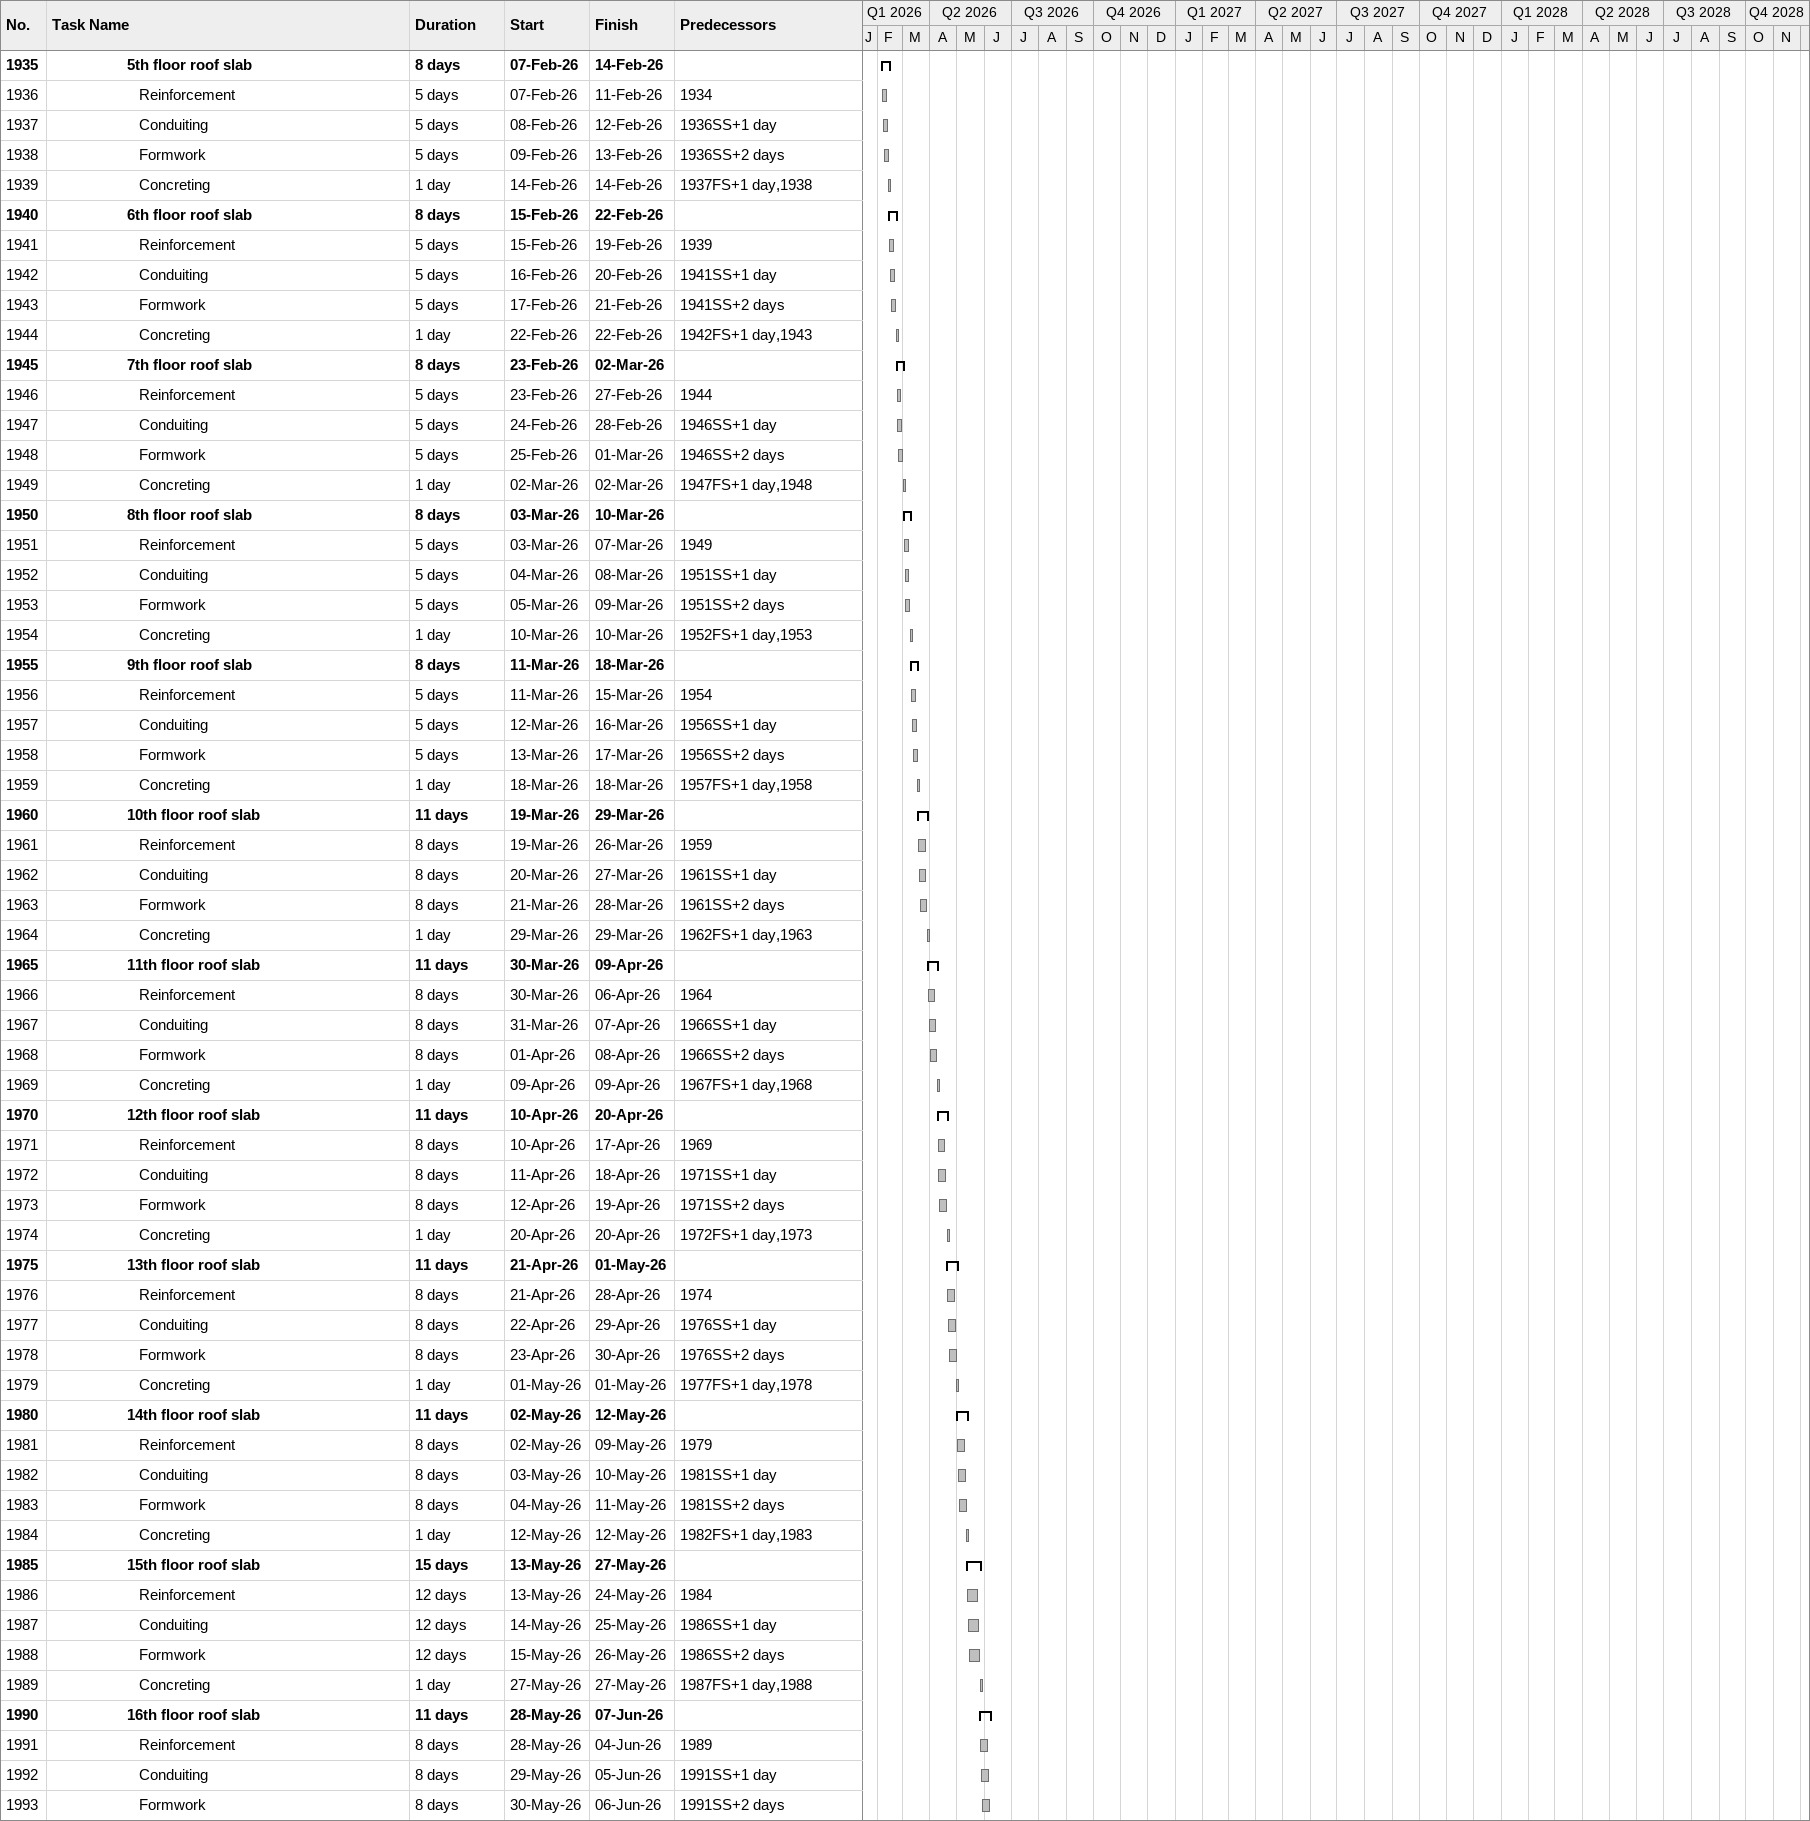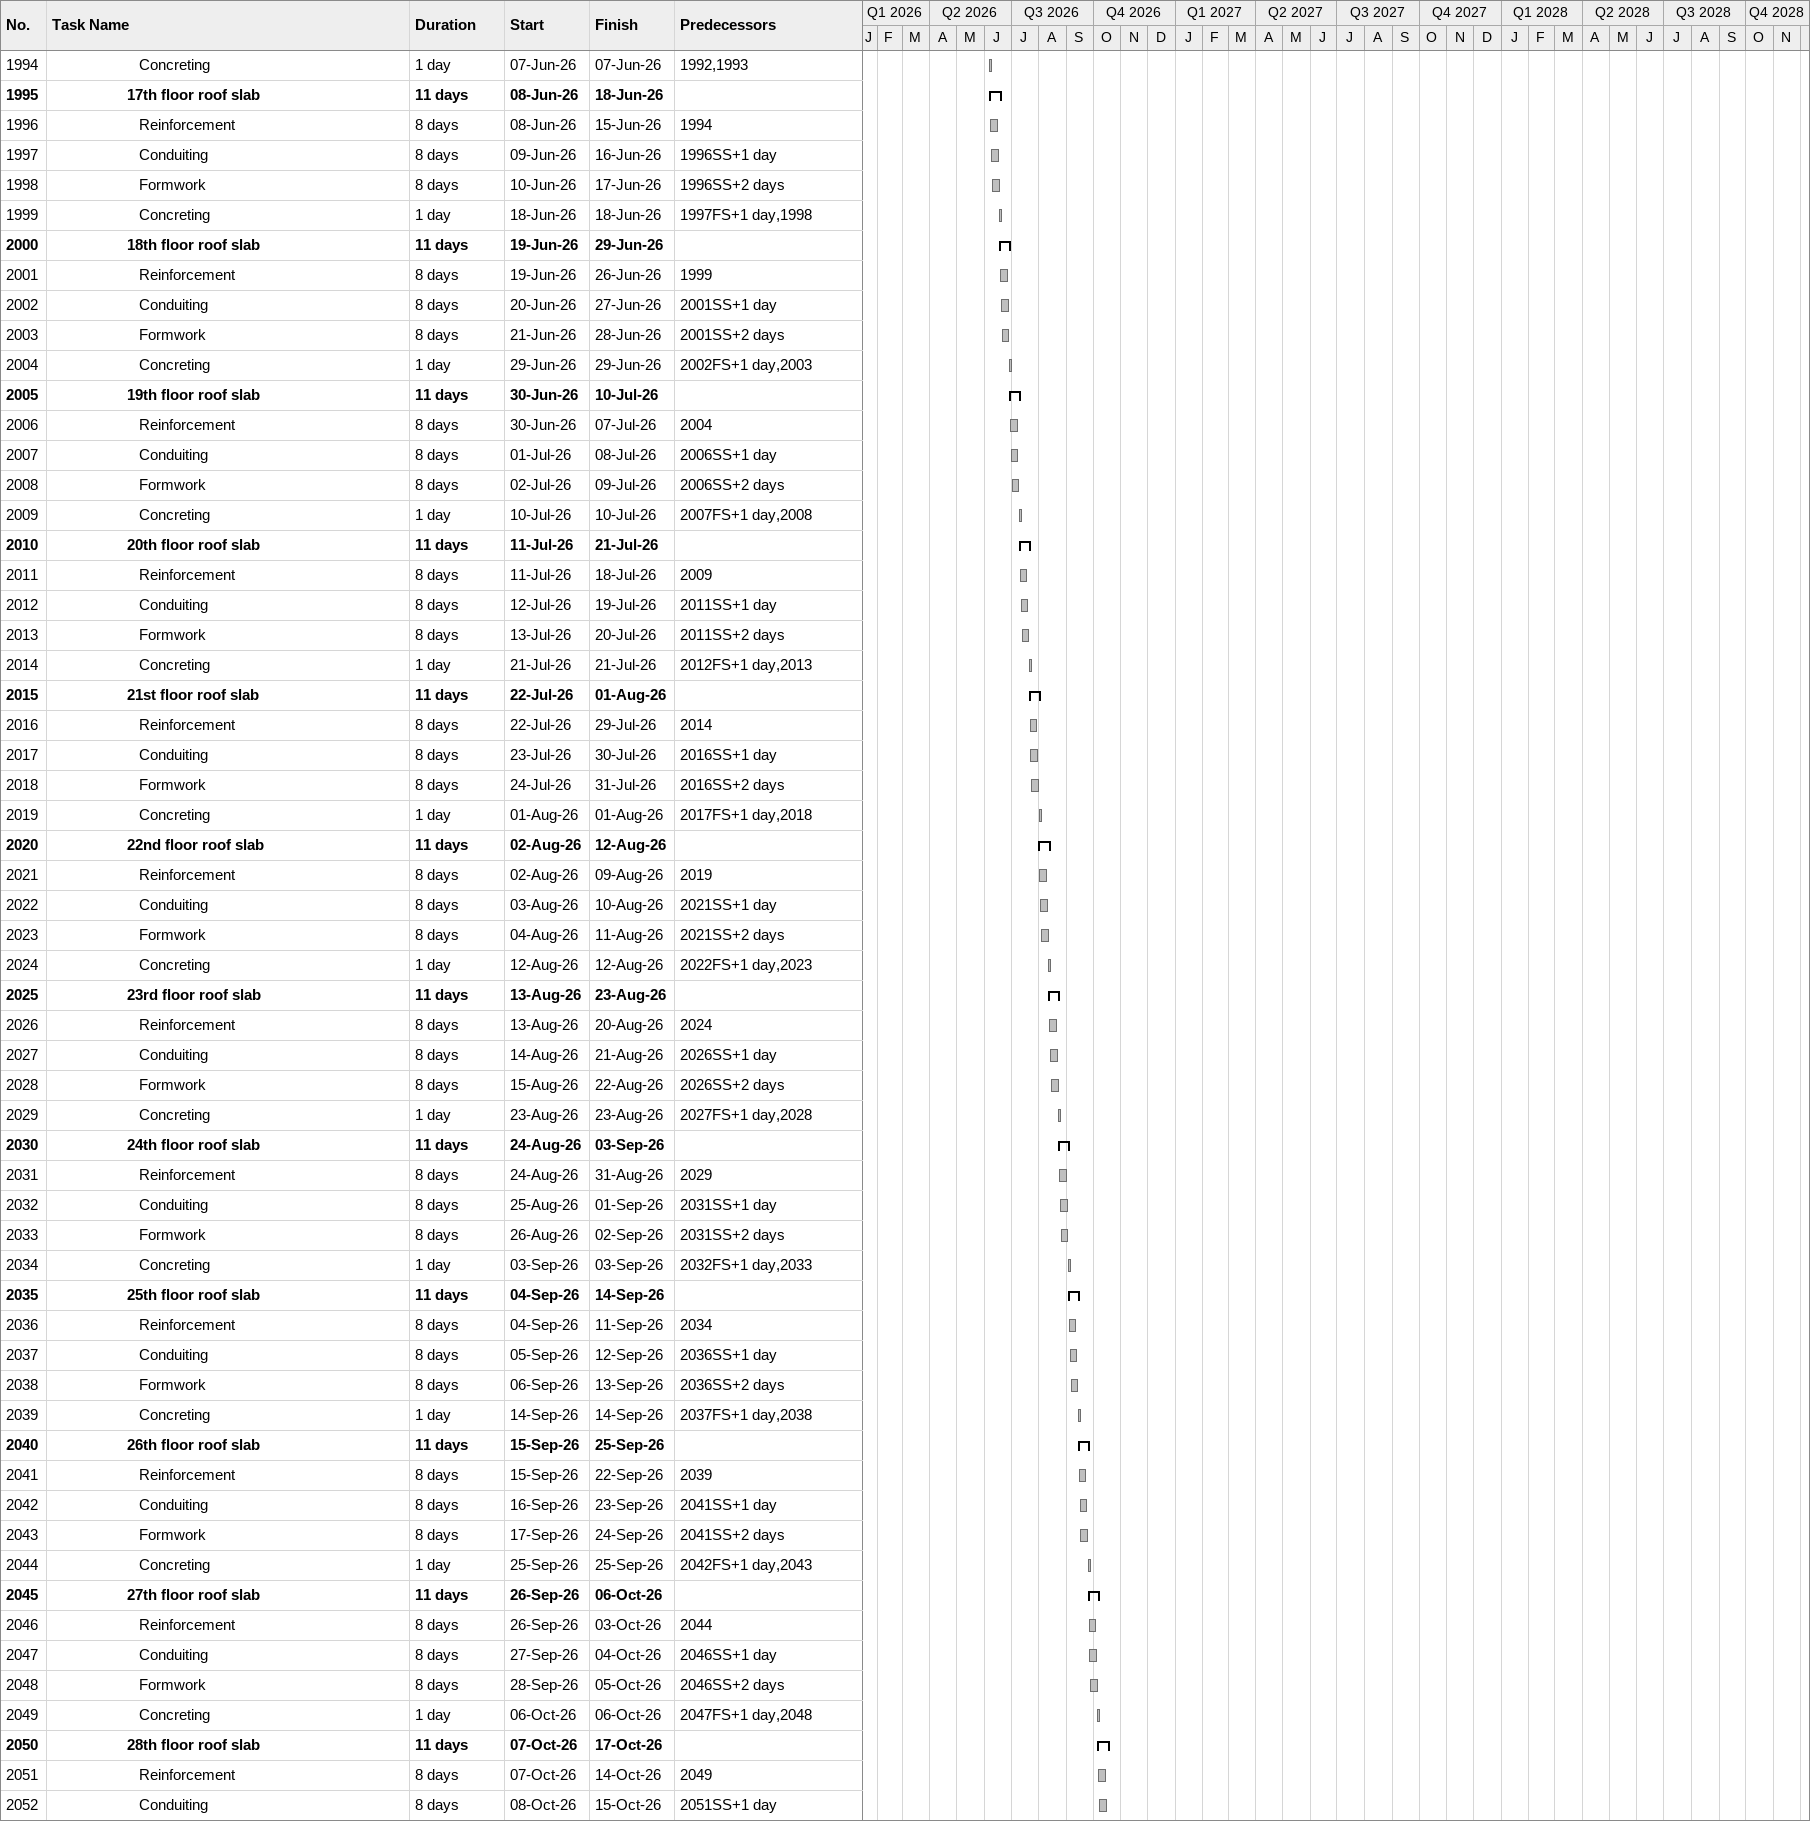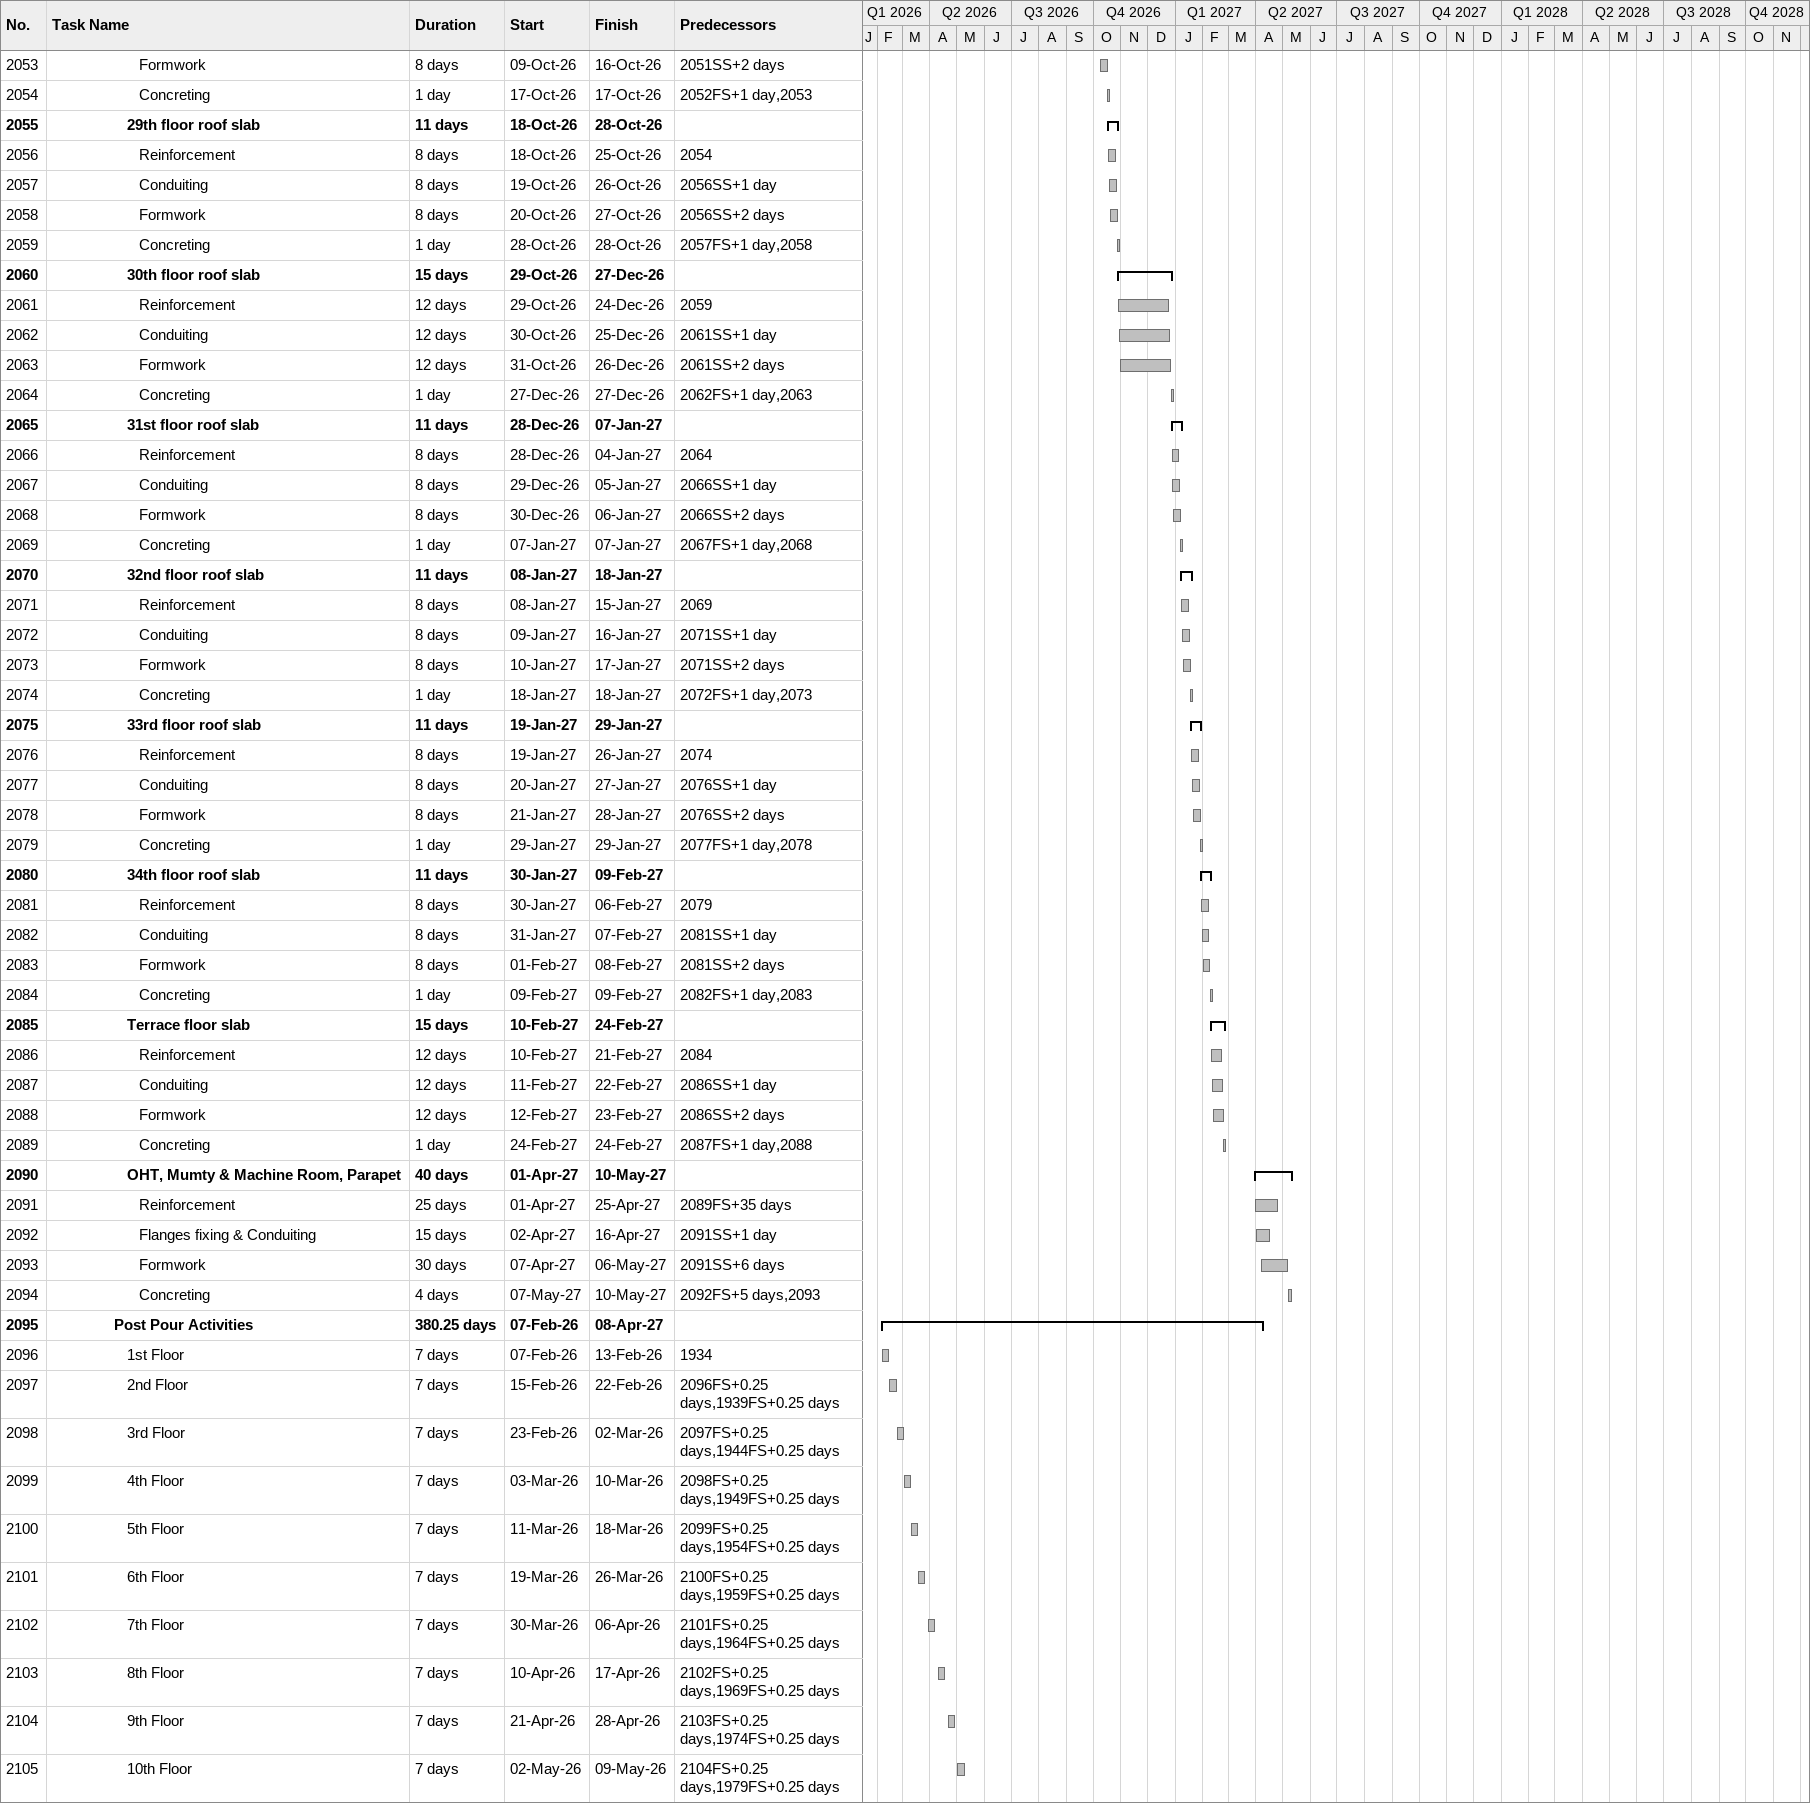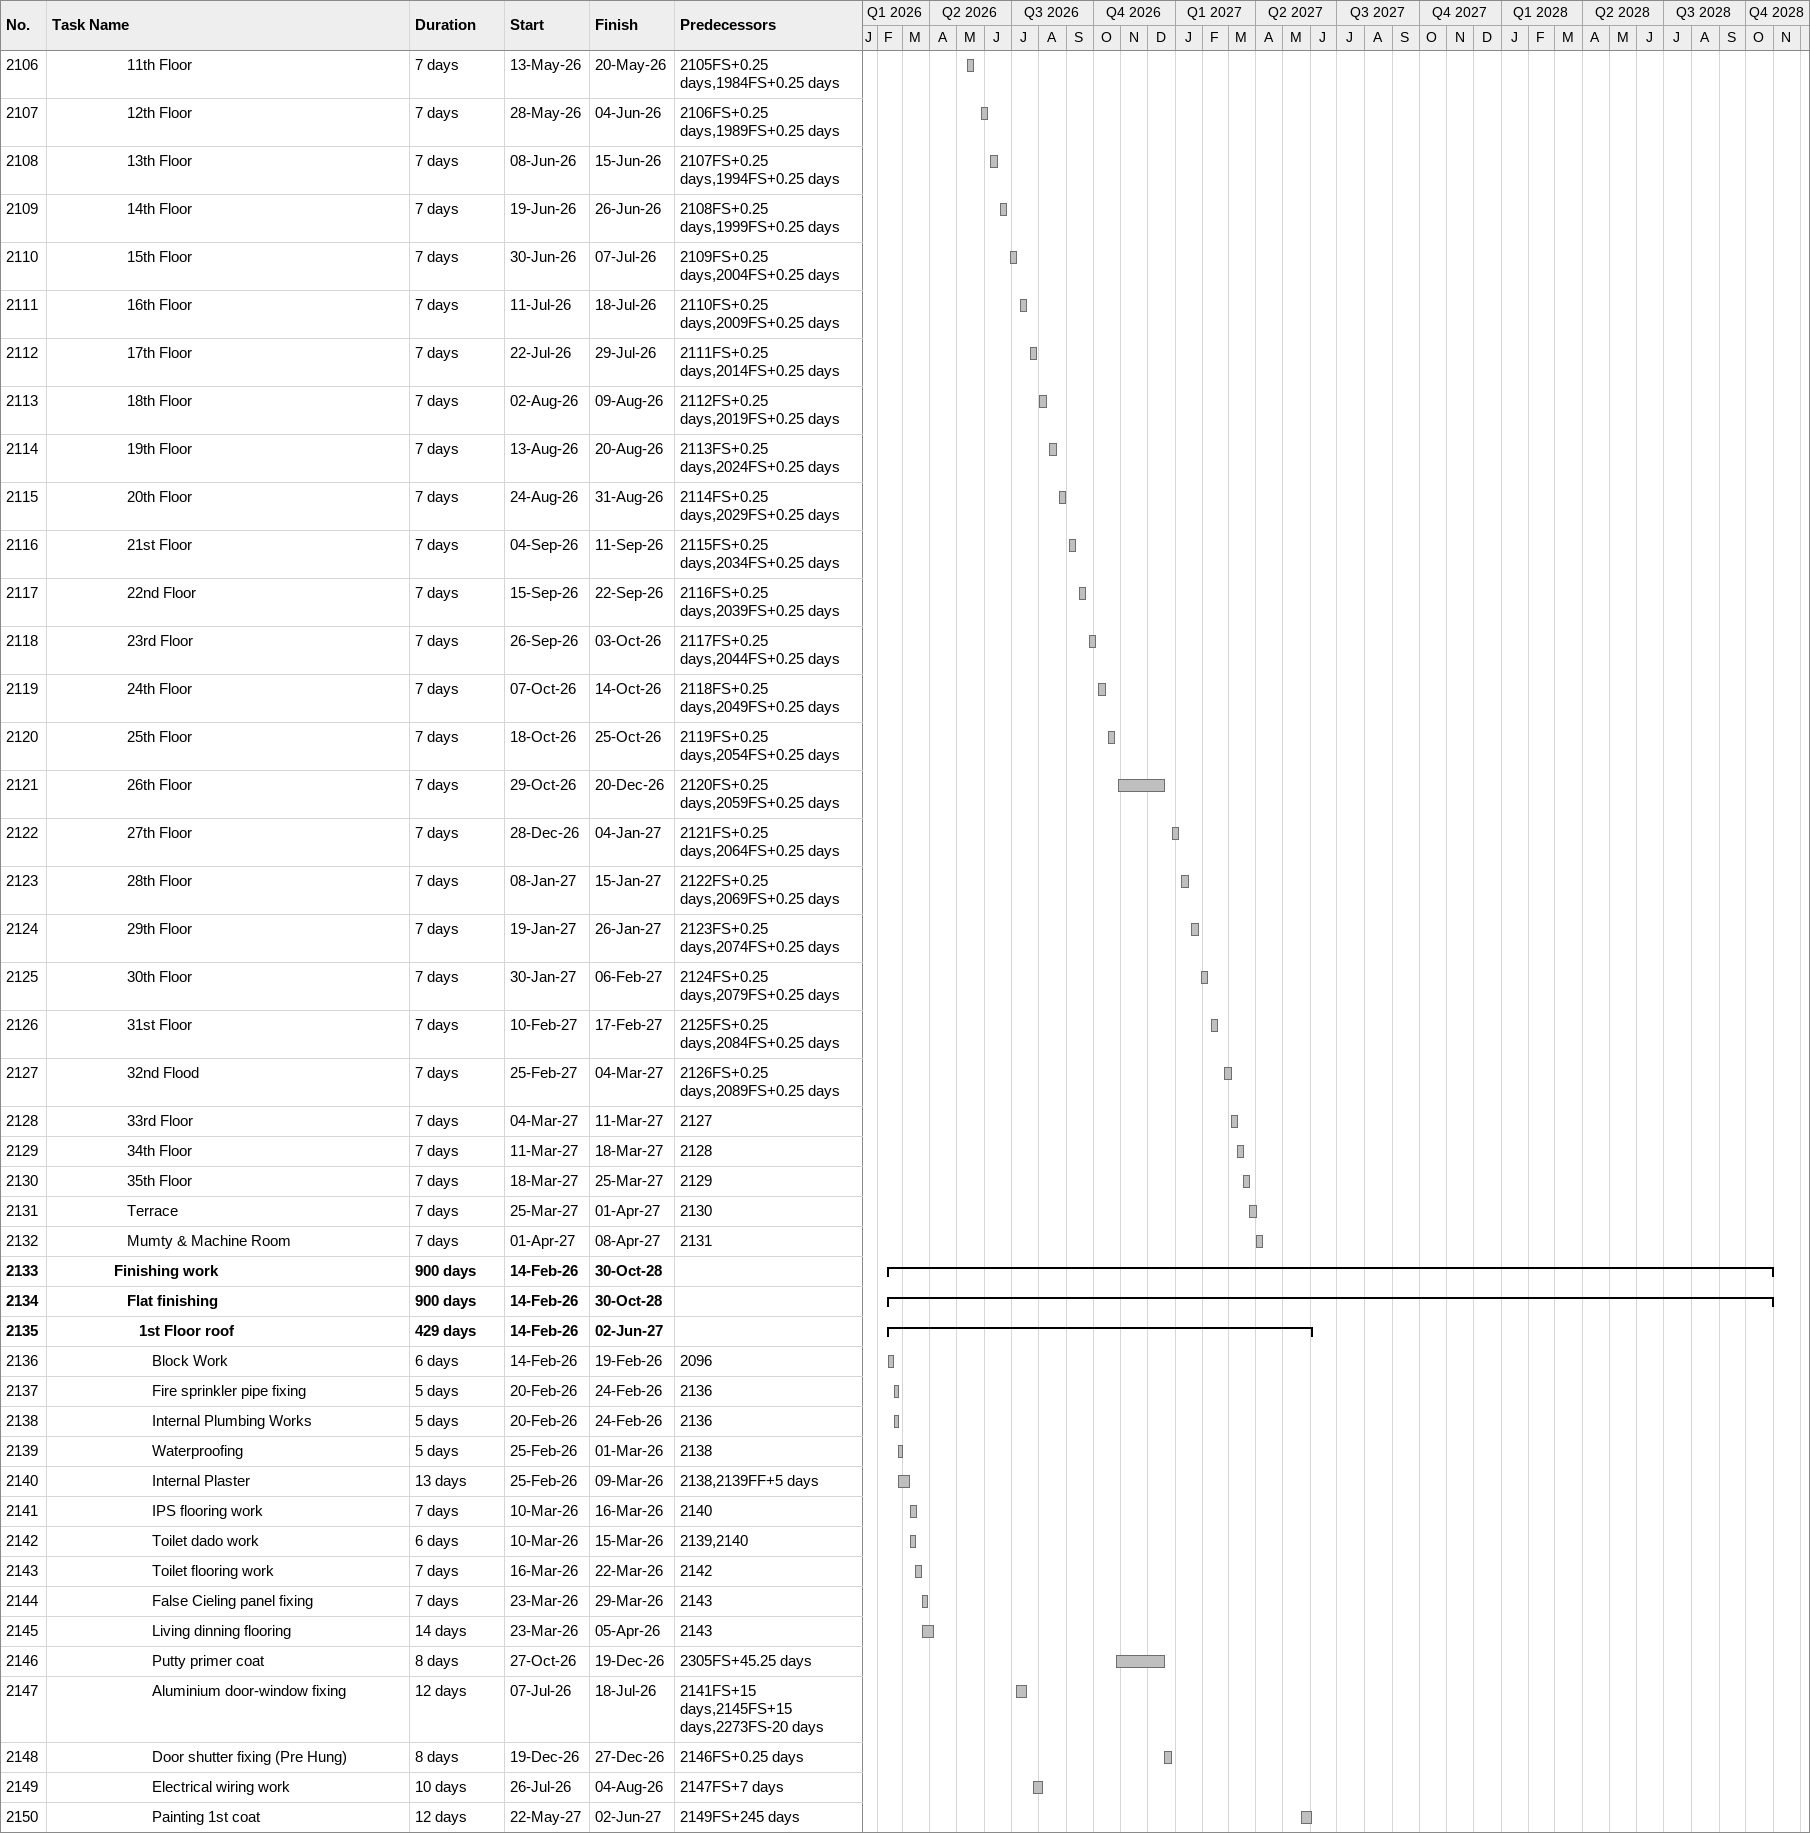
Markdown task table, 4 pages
| ID | Level | Task | Duration | Start | Finish | Predecessors |
|---|---|---|---|---|---|---|
| 1935 | 7 | **5th floor roof slab** | 8d | 2026-02-07 | 2026-02-14 |  |
| 1936 | 8 | Reinforcement | 5d | 2026-02-07 | 2026-02-11 | 1934 |
| 1937 | 8 | Conduiting | 5d | 2026-02-08 | 2026-02-12 | 1936SS+1d |
| 1938 | 8 | Formwork | 5d | 2026-02-09 | 2026-02-13 | 1936SS+2d |
| 1939 | 8 | Concreting | 1d | 2026-02-14 | 2026-02-14 | 1937FS+1d, 1938 |
| 1940 | 7 | **6th floor roof slab** | 8d | 2026-02-15 | 2026-02-22 |  |
| 1941 | 8 | Reinforcement | 5d | 2026-02-15 | 2026-02-19 | 1939 |
| 1942 | 8 | Conduiting | 5d | 2026-02-16 | 2026-02-20 | 1941SS+1d |
| 1943 | 8 | Formwork | 5d | 2026-02-17 | 2026-02-21 | 1941SS+2d |
| 1944 | 8 | Concreting | 1d | 2026-02-22 | 2026-02-22 | 1942FS+1d, 1943 |
| 1945 | 7 | **7th floor roof slab** | 8d | 2026-02-23 | 2026-03-02 |  |
| 1946 | 8 | Reinforcement | 5d | 2026-02-23 | 2026-02-27 | 1944 |
| 1947 | 8 | Conduiting | 5d | 2026-02-24 | 2026-02-28 | 1946SS+1d |
| 1948 | 8 | Formwork | 5d | 2026-02-25 | 2026-03-01 | 1946SS+2d |
| 1949 | 8 | Concreting | 1d | 2026-03-02 | 2026-03-02 | 1947FS+1d, 1948 |
| 1950 | 7 | **8th floor roof slab** | 8d | 2026-03-03 | 2026-03-10 |  |
| 1951 | 8 | Reinforcement | 5d | 2026-03-03 | 2026-03-07 | 1949 |
| 1952 | 8 | Conduiting | 5d | 2026-03-04 | 2026-03-08 | 1951SS+1d |
| 1953 | 8 | Formwork | 5d | 2026-03-05 | 2026-03-09 | 1951SS+2d |
| 1954 | 8 | Concreting | 1d | 2026-03-10 | 2026-03-10 | 1952FS+1d, 1953 |
| 1955 | 7 | **9th floor roof slab** | 8d | 2026-03-11 | 2026-03-18 |  |
| 1956 | 8 | Reinforcement | 5d | 2026-03-11 | 2026-03-15 | 1954 |
| 1957 | 8 | Conduiting | 5d | 2026-03-12 | 2026-03-16 | 1956SS+1d |
| 1958 | 8 | Formwork | 5d | 2026-03-13 | 2026-03-17 | 1956SS+2d |
| 1959 | 8 | Concreting | 1d | 2026-03-18 | 2026-03-18 | 1957FS+1d, 1958 |
| 1960 | 7 | **10th floor roof slab** | 11d | 2026-03-19 | 2026-03-29 |  |
| 1961 | 8 | Reinforcement | 8d | 2026-03-19 | 2026-03-26 | 1959 |
| 1962 | 8 | Conduiting | 8d | 2026-03-20 | 2026-03-27 | 1961SS+1d |
| 1963 | 8 | Formwork | 8d | 2026-03-21 | 2026-03-28 | 1961SS+2d |
| 1964 | 8 | Concreting | 1d | 2026-03-29 | 2026-03-29 | 1962FS+1d, 1963 |
| 1965 | 7 | **11th floor roof slab** | 11d | 2026-03-30 | 2026-04-09 |  |
| 1966 | 8 | Reinforcement | 8d | 2026-03-30 | 2026-04-06 | 1964 |
| 1967 | 8 | Conduiting | 8d | 2026-03-31 | 2026-04-07 | 1966SS+1d |
| 1968 | 8 | Formwork | 8d | 2026-04-01 | 2026-04-08 | 1966SS+2d |
| 1969 | 8 | Concreting | 1d | 2026-04-09 | 2026-04-09 | 1967FS+1d, 1968 |
| 1970 | 7 | **12th floor roof slab** | 11d | 2026-04-10 | 2026-04-20 |  |
| 1971 | 8 | Reinforcement | 8d | 2026-04-10 | 2026-04-17 | 1969 |
| 1972 | 8 | Conduiting | 8d | 2026-04-11 | 2026-04-18 | 1971SS+1d |
| 1973 | 8 | Formwork | 8d | 2026-04-12 | 2026-04-19 | 1971SS+2d |
| 1974 | 8 | Concreting | 1d | 2026-04-20 | 2026-04-20 | 1972FS+1d, 1973 |
| 1975 | 7 | **13th floor roof slab** | 11d | 2026-04-21 | 2026-05-01 |  |
| 1976 | 8 | Reinforcement | 8d | 2026-04-21 | 2026-04-28 | 1974 |
| 1977 | 8 | Conduiting | 8d | 2026-04-22 | 2026-04-29 | 1976SS+1d |
| 1978 | 8 | Formwork | 8d | 2026-04-23 | 2026-04-30 | 1976SS+2d |
| 1979 | 8 | Concreting | 1d | 2026-05-01 | 2026-05-01 | 1977FS+1d, 1978 |
| 1980 | 7 | **14th floor roof slab** | 11d | 2026-05-02 | 2026-05-12 |  |
| 1981 | 8 | Reinforcement | 8d | 2026-05-02 | 2026-05-09 | 1979 |
| 1982 | 8 | Conduiting | 8d | 2026-05-03 | 2026-05-10 | 1981SS+1d |
| 1983 | 8 | Formwork | 8d | 2026-05-04 | 2026-05-11 | 1981SS+2d |
| 1984 | 8 | Concreting | 1d | 2026-05-12 | 2026-05-12 | 1982FS+1d, 1983 |
| 1985 | 7 | **15th floor roof slab** | 15d | 2026-05-13 | 2026-05-27 |  |
| 1986 | 8 | Reinforcement | 12d | 2026-05-13 | 2026-05-24 | 1984 |
| 1987 | 8 | Conduiting | 12d | 2026-05-14 | 2026-05-25 | 1986SS+1d |
| 1988 | 8 | Formwork | 12d | 2026-05-15 | 2026-05-26 | 1986SS+2d |
| 1989 | 8 | Concreting | 1d | 2026-05-27 | 2026-05-27 | 1987FS+1d, 1988 |
| 1990 | 7 | **16th floor roof slab** | 11d | 2026-05-28 | 2026-06-07 |  |
| 1991 | 8 | Reinforcement | 8d | 2026-05-28 | 2026-06-04 | 1989 |
| 1992 | 8 | Conduiting | 8d | 2026-05-29 | 2026-06-05 | 1991SS+1d |
| 1993 | 8 | Formwork | 8d | 2026-05-30 | 2026-06-06 | 1991SS+2d |
| 1994 | 8 | Concreting | 1d | 2026-06-07 | 2026-06-07 | 1992, 1993 |
| 1995 | 7 | **17th floor roof slab** | 11d | 2026-06-08 | 2026-06-18 |  |
| 1996 | 8 | Reinforcement | 8d | 2026-06-08 | 2026-06-15 | 1994 |
| 1997 | 8 | Conduiting | 8d | 2026-06-09 | 2026-06-16 | 1996SS+1d |
| 1998 | 8 | Formwork | 8d | 2026-06-10 | 2026-06-17 | 1996SS+2d |
| 1999 | 8 | Concreting | 1d | 2026-06-18 | 2026-06-18 | 1997FS+1d, 1998 |
| 2000 | 7 | **18th floor roof slab** | 11d | 2026-06-19 | 2026-06-29 |  |
| 2001 | 8 | Reinforcement | 8d | 2026-06-19 | 2026-06-26 | 1999 |
| 2002 | 8 | Conduiting | 8d | 2026-06-20 | 2026-06-27 | 2001SS+1d |
| 2003 | 8 | Formwork | 8d | 2026-06-21 | 2026-06-28 | 2001SS+2d |
| 2004 | 8 | Concreting | 1d | 2026-06-29 | 2026-06-29 | 2002FS+1d, 2003 |
| 2005 | 7 | **19th floor roof slab** | 11d | 2026-06-30 | 2026-07-10 |  |
| 2006 | 8 | Reinforcement | 8d | 2026-06-30 | 2026-07-07 | 2004 |
| 2007 | 8 | Conduiting | 8d | 2026-07-01 | 2026-07-08 | 2006SS+1d |
| 2008 | 8 | Formwork | 8d | 2026-07-02 | 2026-07-09 | 2006SS+2d |
| 2009 | 8 | Concreting | 1d | 2026-07-10 | 2026-07-10 | 2007FS+1d, 2008 |
| 2010 | 7 | **20th floor roof slab** | 11d | 2026-07-11 | 2026-07-21 |  |
| 2011 | 8 | Reinforcement | 8d | 2026-07-11 | 2026-07-18 | 2009 |
| 2012 | 8 | Conduiting | 8d | 2026-07-12 | 2026-07-19 | 2011SS+1d |
| 2013 | 8 | Formwork | 8d | 2026-07-13 | 2026-07-20 | 2011SS+2d |
| 2014 | 8 | Concreting | 1d | 2026-07-21 | 2026-07-21 | 2012FS+1d, 2013 |
| 2015 | 7 | **21st floor roof slab** | 11d | 2026-07-22 | 2026-08-01 |  |
| 2016 | 8 | Reinforcement | 8d | 2026-07-22 | 2026-07-29 | 2014 |
| 2017 | 8 | Conduiting | 8d | 2026-07-23 | 2026-07-30 | 2016SS+1d |
| 2018 | 8 | Formwork | 8d | 2026-07-24 | 2026-07-31 | 2016SS+2d |
| 2019 | 8 | Concreting | 1d | 2026-08-01 | 2026-08-01 | 2017FS+1d, 2018 |
| 2020 | 7 | **22nd floor roof slab** | 11d | 2026-08-02 | 2026-08-12 |  |
| 2021 | 8 | Reinforcement | 8d | 2026-08-02 | 2026-08-09 | 2019 |
| 2022 | 8 | Conduiting | 8d | 2026-08-03 | 2026-08-10 | 2021SS+1d |
| 2023 | 8 | Formwork | 8d | 2026-08-04 | 2026-08-11 | 2021SS+2d |
| 2024 | 8 | Concreting | 1d | 2026-08-12 | 2026-08-12 | 2022FS+1d, 2023 |
| 2025 | 7 | **23rd floor roof slab** | 11d | 2026-08-13 | 2026-08-23 |  |
| 2026 | 8 | Reinforcement | 8d | 2026-08-13 | 2026-08-20 | 2024 |
| 2027 | 8 | Conduiting | 8d | 2026-08-14 | 2026-08-21 | 2026SS+1d |
| 2028 | 8 | Formwork | 8d | 2026-08-15 | 2026-08-22 | 2026SS+2d |
| 2029 | 8 | Concreting | 1d | 2026-08-23 | 2026-08-23 | 2027FS+1d, 2028 |
| 2030 | 7 | **24th floor roof slab** | 11d | 2026-08-24 | 2026-09-03 |  |
| 2031 | 8 | Reinforcement | 8d | 2026-08-24 | 2026-08-31 | 2029 |
| 2032 | 8 | Conduiting | 8d | 2026-08-25 | 2026-09-01 | 2031SS+1d |
| 2033 | 8 | Formwork | 8d | 2026-08-26 | 2026-09-02 | 2031SS+2d |
| 2034 | 8 | Concreting | 1d | 2026-09-03 | 2026-09-03 | 2032FS+1d, 2033 |
| 2035 | 7 | **25th floor roof slab** | 11d | 2026-09-04 | 2026-09-14 |  |
| 2036 | 8 | Reinforcement | 8d | 2026-09-04 | 2026-09-11 | 2034 |
| 2037 | 8 | Conduiting | 8d | 2026-09-05 | 2026-09-12 | 2036SS+1d |
| 2038 | 8 | Formwork | 8d | 2026-09-06 | 2026-09-13 | 2036SS+2d |
| 2039 | 8 | Concreting | 1d | 2026-09-14 | 2026-09-14 | 2037FS+1d, 2038 |
| 2040 | 7 | **26th floor roof slab** | 11d | 2026-09-15 | 2026-09-25 |  |
| 2041 | 8 | Reinforcement | 8d | 2026-09-15 | 2026-09-22 | 2039 |
| 2042 | 8 | Conduiting | 8d | 2026-09-16 | 2026-09-23 | 2041SS+1d |
| 2043 | 8 | Formwork | 8d | 2026-09-17 | 2026-09-24 | 2041SS+2d |
| 2044 | 8 | Concreting | 1d | 2026-09-25 | 2026-09-25 | 2042FS+1d, 2043 |
| 2045 | 7 | **27th floor roof slab** | 11d | 2026-09-26 | 2026-10-06 |  |
| 2046 | 8 | Reinforcement | 8d | 2026-09-26 | 2026-10-03 | 2044 |
| 2047 | 8 | Conduiting | 8d | 2026-09-27 | 2026-10-04 | 2046SS+1d |
| 2048 | 8 | Formwork | 8d | 2026-09-28 | 2026-10-05 | 2046SS+2d |
| 2049 | 8 | Concreting | 1d | 2026-10-06 | 2026-10-06 | 2047FS+1d, 2048 |
| 2050 | 7 | **28th floor roof slab** | 11d | 2026-10-07 | 2026-10-17 |  |
| 2051 | 8 | Reinforcement | 8d | 2026-10-07 | 2026-10-14 | 2049 |
| 2052 | 8 | Conduiting | 8d | 2026-10-08 | 2026-10-15 | 2051SS+1d |
| 2053 | 8 | Formwork | 8d | 2026-10-09 | 2026-10-16 | 2051SS+2d |
| 2054 | 8 | Concreting | 1d | 2026-10-17 | 2026-10-17 | 2052FS+1d, 2053 |
| 2055 | 7 | **29th floor roof slab** | 11d | 2026-10-18 | 2026-10-28 |  |
| 2056 | 8 | Reinforcement | 8d | 2026-10-18 | 2026-10-25 | 2054 |
| 2057 | 8 | Conduiting | 8d | 2026-10-19 | 2026-10-26 | 2056SS+1d |
| 2058 | 8 | Formwork | 8d | 2026-10-20 | 2026-10-27 | 2056SS+2d |
| 2059 | 8 | Concreting | 1d | 2026-10-28 | 2026-10-28 | 2057FS+1d, 2058 |
| 2060 | 7 | **30th floor roof slab** | 15d | 2026-10-29 | 2026-12-27 |  |
| 2061 | 8 | Reinforcement | 12d | 2026-10-29 | 2026-12-24 | 2059 |
| 2062 | 8 | Conduiting | 12d | 2026-10-30 | 2026-12-25 | 2061SS+1d |
| 2063 | 8 | Formwork | 12d | 2026-10-31 | 2026-12-26 | 2061SS+2d |
| 2064 | 8 | Concreting | 1d | 2026-12-27 | 2026-12-27 | 2062FS+1d, 2063 |
| 2065 | 7 | **31st floor roof slab** | 11d | 2026-12-28 | 2027-01-07 |  |
| 2066 | 8 | Reinforcement | 8d | 2026-12-28 | 2027-01-04 | 2064 |
| 2067 | 8 | Conduiting | 8d | 2026-12-29 | 2027-01-05 | 2066SS+1d |
| 2068 | 8 | Formwork | 8d | 2026-12-30 | 2027-01-06 | 2066SS+2d |
| 2069 | 8 | Concreting | 1d | 2027-01-07 | 2027-01-07 | 2067FS+1d, 2068 |
| 2070 | 7 | **32nd floor roof slab** | 11d | 2027-01-08 | 2027-01-18 |  |
| 2071 | 8 | Reinforcement | 8d | 2027-01-08 | 2027-01-15 | 2069 |
| 2072 | 8 | Conduiting | 8d | 2027-01-09 | 2027-01-16 | 2071SS+1d |
| 2073 | 8 | Formwork | 8d | 2027-01-10 | 2027-01-17 | 2071SS+2d |
| 2074 | 8 | Concreting | 1d | 2027-01-18 | 2027-01-18 | 2072FS+1d, 2073 |
| 2075 | 7 | **33rd floor roof slab** | 11d | 2027-01-19 | 2027-01-29 |  |
| 2076 | 8 | Reinforcement | 8d | 2027-01-19 | 2027-01-26 | 2074 |
| 2077 | 8 | Conduiting | 8d | 2027-01-20 | 2027-01-27 | 2076SS+1d |
| 2078 | 8 | Formwork | 8d | 2027-01-21 | 2027-01-28 | 2076SS+2d |
| 2079 | 8 | Concreting | 1d | 2027-01-29 | 2027-01-29 | 2077FS+1d, 2078 |
| 2080 | 7 | **34th floor roof slab** | 11d | 2027-01-30 | 2027-02-09 |  |
| 2081 | 8 | Reinforcement | 8d | 2027-01-30 | 2027-02-06 | 2079 |
| 2082 | 8 | Conduiting | 8d | 2027-01-31 | 2027-02-07 | 2081SS+1d |
| 2083 | 8 | Formwork | 8d | 2027-02-01 | 2027-02-08 | 2081SS+2d |
| 2084 | 8 | Concreting | 1d | 2027-02-09 | 2027-02-09 | 2082FS+1d, 2083 |
| 2085 | 7 | **Terrace floor slab** | 15d | 2027-02-10 | 2027-02-24 |  |
| 2086 | 8 | Reinforcement | 12d | 2027-02-10 | 2027-02-21 | 2084 |
| 2087 | 8 | Conduiting | 12d | 2027-02-11 | 2027-02-22 | 2086SS+1d |
| 2088 | 8 | Formwork | 12d | 2027-02-12 | 2027-02-23 | 2086SS+2d |
| 2089 | 8 | Concreting | 1d | 2027-02-24 | 2027-02-24 | 2087FS+1d, 2088 |
| 2090 | 7 | **OHT, Mumty & Machine Room, Parapet** | 40d | 2027-04-01 | 2027-05-10 |  |
| 2091 | 8 | Reinforcement | 25d | 2027-04-01 | 2027-04-25 | 2089FS+35d |
| 2092 | 8 | Flanges fixing & Conduiting | 15d | 2027-04-02 | 2027-04-16 | 2091SS+1d |
| 2093 | 8 | Formwork | 30d | 2027-04-07 | 2027-05-06 | 2091SS+6d |
| 2094 | 8 | Concreting | 4d | 2027-05-07 | 2027-05-10 | 2092FS+5d, 2093 |
| 2095 | 6 | **Post Pour Activities** | 380.25d | 2026-02-07 | 2027-04-08 |  |
| 2096 | 7 | 1st Floor | 7d | 2026-02-07 | 2026-02-13 | 1934 |
| 2097 | 7 | 2nd Floor | 7d | 2026-02-15 | 2026-02-22 | 2096FS+0.25d, 1939FS+0.25d |
| 2098 | 7 | 3rd Floor | 7d | 2026-02-23 | 2026-03-02 | 2097FS+0.25d, 1944FS+0.25d |
| 2099 | 7 | 4th Floor | 7d | 2026-03-03 | 2026-03-10 | 2098FS+0.25d, 1949FS+0.25d |
| 2100 | 7 | 5th Floor | 7d | 2026-03-11 | 2026-03-18 | 2099FS+0.25d, 1954FS+0.25d |
| 2101 | 7 | 6th Floor | 7d | 2026-03-19 | 2026-03-26 | 2100FS+0.25d, 1959FS+0.25d |
| 2102 | 7 | 7th Floor | 7d | 2026-03-30 | 2026-04-06 | 2101FS+0.25d, 1964FS+0.25d |
| 2103 | 7 | 8th Floor | 7d | 2026-04-10 | 2026-04-17 | 2102FS+0.25d, 1969FS+0.25d |
| 2104 | 7 | 9th Floor | 7d | 2026-04-21 | 2026-04-28 | 2103FS+0.25d, 1974FS+0.25d |
| 2105 | 7 | 10th Floor | 7d | 2026-05-02 | 2026-05-09 | 2104FS+0.25d, 1979FS+0.25d |
| 2106 | 7 | 11th Floor | 7d | 2026-05-13 | 2026-05-20 | 2105FS+0.25d, 1984FS+0.25d |
| 2107 | 7 | 12th Floor | 7d | 2026-05-28 | 2026-06-04 | 2106FS+0.25d, 1989FS+0.25d |
| 2108 | 7 | 13th Floor | 7d | 2026-06-08 | 2026-06-15 | 2107FS+0.25d, 1994FS+0.25d |
| 2109 | 7 | 14th Floor | 7d | 2026-06-19 | 2026-06-26 | 2108FS+0.25d, 1999FS+0.25d |
| 2110 | 7 | 15th Floor | 7d | 2026-06-30 | 2026-07-07 | 2109FS+0.25d, 2004FS+0.25d |
| 2111 | 7 | 16th Floor | 7d | 2026-07-11 | 2026-07-18 | 2110FS+0.25d, 2009FS+0.25d |
| 2112 | 7 | 17th Floor | 7d | 2026-07-22 | 2026-07-29 | 2111FS+0.25d, 2014FS+0.25d |
| 2113 | 7 | 18th Floor | 7d | 2026-08-02 | 2026-08-09 | 2112FS+0.25d, 2019FS+0.25d |
| 2114 | 7 | 19th Floor | 7d | 2026-08-13 | 2026-08-20 | 2113FS+0.25d, 2024FS+0.25d |
| 2115 | 7 | 20th Floor | 7d | 2026-08-24 | 2026-08-31 | 2114FS+0.25d, 2029FS+0.25d |
| 2116 | 7 | 21st Floor | 7d | 2026-09-04 | 2026-09-11 | 2115FS+0.25d, 2034FS+0.25d |
| 2117 | 7 | 22nd Floor | 7d | 2026-09-15 | 2026-09-22 | 2116FS+0.25d, 2039FS+0.25d |
| 2118 | 7 | 23rd Floor | 7d | 2026-09-26 | 2026-10-03 | 2117FS+0.25d, 2044FS+0.25d |
| 2119 | 7 | 24th Floor | 7d | 2026-10-07 | 2026-10-14 | 2118FS+0.25d, 2049FS+0.25d |
| 2120 | 7 | 25th Floor | 7d | 2026-10-18 | 2026-10-25 | 2119FS+0.25d, 2054FS+0.25d |
| 2121 | 7 | 26th Floor | 7d | 2026-10-29 | 2026-12-20 | 2120FS+0.25d, 2059FS+0.25d |
| 2122 | 7 | 27th Floor | 7d | 2026-12-28 | 2027-01-04 | 2121FS+0.25d, 2064FS+0.25d |
| 2123 | 7 | 28th Floor | 7d | 2027-01-08 | 2027-01-15 | 2122FS+0.25d, 2069FS+0.25d |
| 2124 | 7 | 29th Floor | 7d | 2027-01-19 | 2027-01-26 | 2123FS+0.25d, 2074FS+0.25d |
| 2125 | 7 | 30th Floor | 7d | 2027-01-30 | 2027-02-06 | 2124FS+0.25d, 2079FS+0.25d |
| 2126 | 7 | 31st Floor | 7d | 2027-02-10 | 2027-02-17 | 2125FS+0.25d, 2084FS+0.25d |
| 2127 | 7 | 32nd Flood | 7d | 2027-02-25 | 2027-03-04 | 2126FS+0.25d, 2089FS+0.25d |
| 2128 | 7 | 33rd Floor | 7d | 2027-03-04 | 2027-03-11 | 2127 |
| 2129 | 7 | 34th Floor | 7d | 2027-03-11 | 2027-03-18 | 2128 |
| 2130 | 7 | 35th Floor | 7d | 2027-03-18 | 2027-03-25 | 2129 |
| 2131 | 7 | Terrace | 7d | 2027-03-25 | 2027-04-01 | 2130 |
| 2132 | 7 | Mumty & Machine Room | 7d | 2027-04-01 | 2027-04-08 | 2131 |
| 2133 | 6 | **Finishing work** | 900d | 2026-02-14 | 2028-10-30 |  |
| 2134 | 7 | **Flat finishing** | 900d | 2026-02-14 | 2028-10-30 |  |
| 2135 | 8 | **1st Floor roof** | 429d | 2026-02-14 | 2027-06-02 |  |
| 2136 | 9 | Block Work | 6d | 2026-02-14 | 2026-02-19 | 2096 |
| 2137 | 9 | Fire sprinkler pipe fixing | 5d | 2026-02-20 | 2026-02-24 | 2136 |
| 2138 | 9 | Internal Plumbing Works | 5d | 2026-02-20 | 2026-02-24 | 2136 |
| 2139 | 9 | Waterproofing | 5d | 2026-02-25 | 2026-03-01 | 2138 |
| 2140 | 9 | Internal Plaster | 13d | 2026-02-25 | 2026-03-09 | 2138, 2139FF+5d |
| 2141 | 9 | IPS flooring work | 7d | 2026-03-10 | 2026-03-16 | 2140 |
| 2142 | 9 | Toilet dado work | 6d | 2026-03-10 | 2026-03-15 | 2139, 2140 |
| 2143 | 9 | Toilet flooring work | 7d | 2026-03-16 | 2026-03-22 | 2142 |
| 2144 | 9 | False Cieling panel fixing | 7d | 2026-03-23 | 2026-03-29 | 2143 |
| 2145 | 9 | Living dinning flooring | 14d | 2026-03-23 | 2026-04-05 | 2143 |
| 2146 | 9 | Putty primer coat | 8d | 2026-10-27 | 2026-12-19 | 2305FS+45.25d |
| 2147 | 9 | Aluminium door-window fixing | 12d | 2026-07-07 | 2026-07-18 | 2141FS+15d, 2145FS+15d, 2273FS-20d |
| 2148 | 9 | Door shutter fixing (Pre Hung) | 8d | 2026-12-19 | 2026-12-27 | 2146FS+0.25d |
| 2149 | 9 | Electrical wiring work | 10d | 2026-07-26 | 2026-08-04 | 2147FS+7d |
| 2150 | 9 | Painting 1st coat | 12d | 2027-05-22 | 2027-06-02 | 2149FS+245d |
